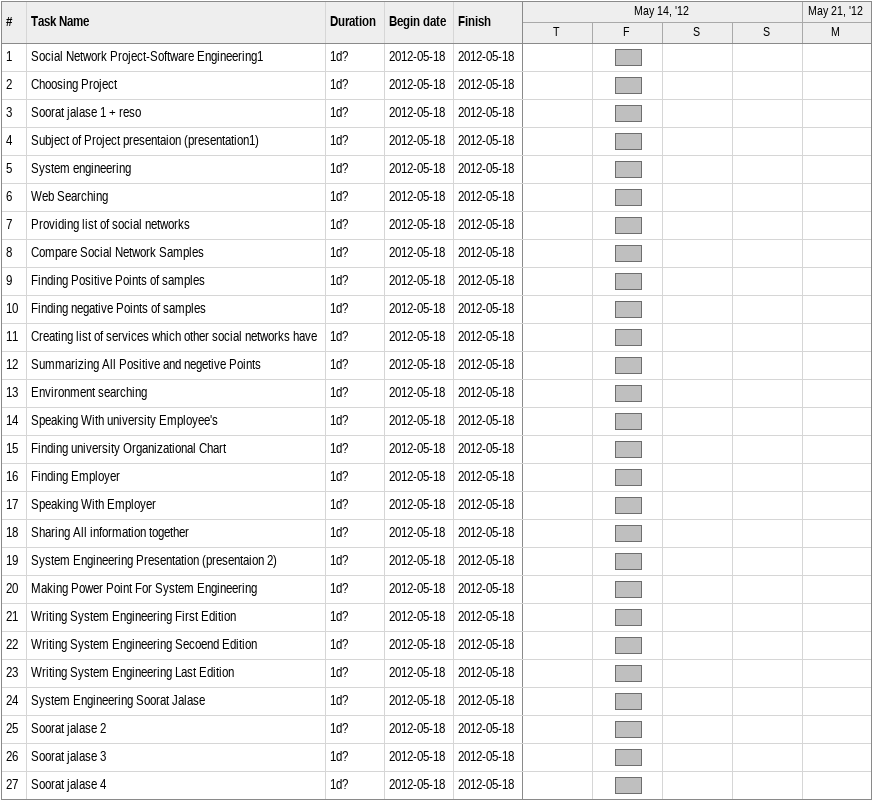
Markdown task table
| ID | Task | Duration | Start | Finish |
|---|---|---|---|---|
| 1 | Social Network Project-Software Engineering1 | 1d? | 2012-05-18 | 2012-05-18 |
| 2 | Choosing Project | 1d? | 2012-05-18 | 2012-05-18 |
| 3 | Soorat jalase 1 + reso | 1d? | 2012-05-18 | 2012-05-18 |
| 4 | Subject of Project presentaion (presentation1) | 1d? | 2012-05-18 | 2012-05-18 |
| 5 | System engineering | 1d? | 2012-05-18 | 2012-05-18 |
| 6 | Web Searching | 1d? | 2012-05-18 | 2012-05-18 |
| 7 | Providing list of social networks | 1d? | 2012-05-18 | 2012-05-18 |
| 8 | Compare Social Network Samples | 1d? | 2012-05-18 | 2012-05-18 |
| 9 | Finding Positive Points of samples | 1d? | 2012-05-18 | 2012-05-18 |
| 10 | Finding negative Points of samples | 1d? | 2012-05-18 | 2012-05-18 |
| 11 | Creating list of services which other social networks have | 1d? | 2012-05-18 | 2012-05-18 |
| 12 | Summarizing All Positive and negetive Points | 1d? | 2012-05-18 | 2012-05-18 |
| 13 | Environment searching | 1d? | 2012-05-18 | 2012-05-18 |
| 14 | Speaking With university Employee's | 1d? | 2012-05-18 | 2012-05-18 |
| 15 | Finding university Organizational Chart | 1d? | 2012-05-18 | 2012-05-18 |
| 16 | Finding Employer | 1d? | 2012-05-18 | 2012-05-18 |
| 17 | Speaking With Employer | 1d? | 2012-05-18 | 2012-05-18 |
| 18 | Sharing All information together | 1d? | 2012-05-18 | 2012-05-18 |
| 19 | System Engineering Presentation (presentaion 2) | 1d? | 2012-05-18 | 2012-05-18 |
| 20 | Making Power Point For System Engineering | 1d? | 2012-05-18 | 2012-05-18 |
| 21 | Writing System Engineering First Edition | 1d? | 2012-05-18 | 2012-05-18 |
| 22 | Writing System Engineering Secoend Edition | 1d? | 2012-05-18 | 2012-05-18 |
| 23 | Writing System Engineering Last Edition | 1d? | 2012-05-18 | 2012-05-18 |
| 24 | System Engineering Soorat Jalase | 1d? | 2012-05-18 | 2012-05-18 |
| 25 | Soorat jalase 2 | 1d? | 2012-05-18 | 2012-05-18 |
| 26 | Soorat jalase 3 | 1d? | 2012-05-18 | 2012-05-18 |
| 27 | Soorat jalase 4 | 1d? | 2012-05-18 | 2012-05-18 |
